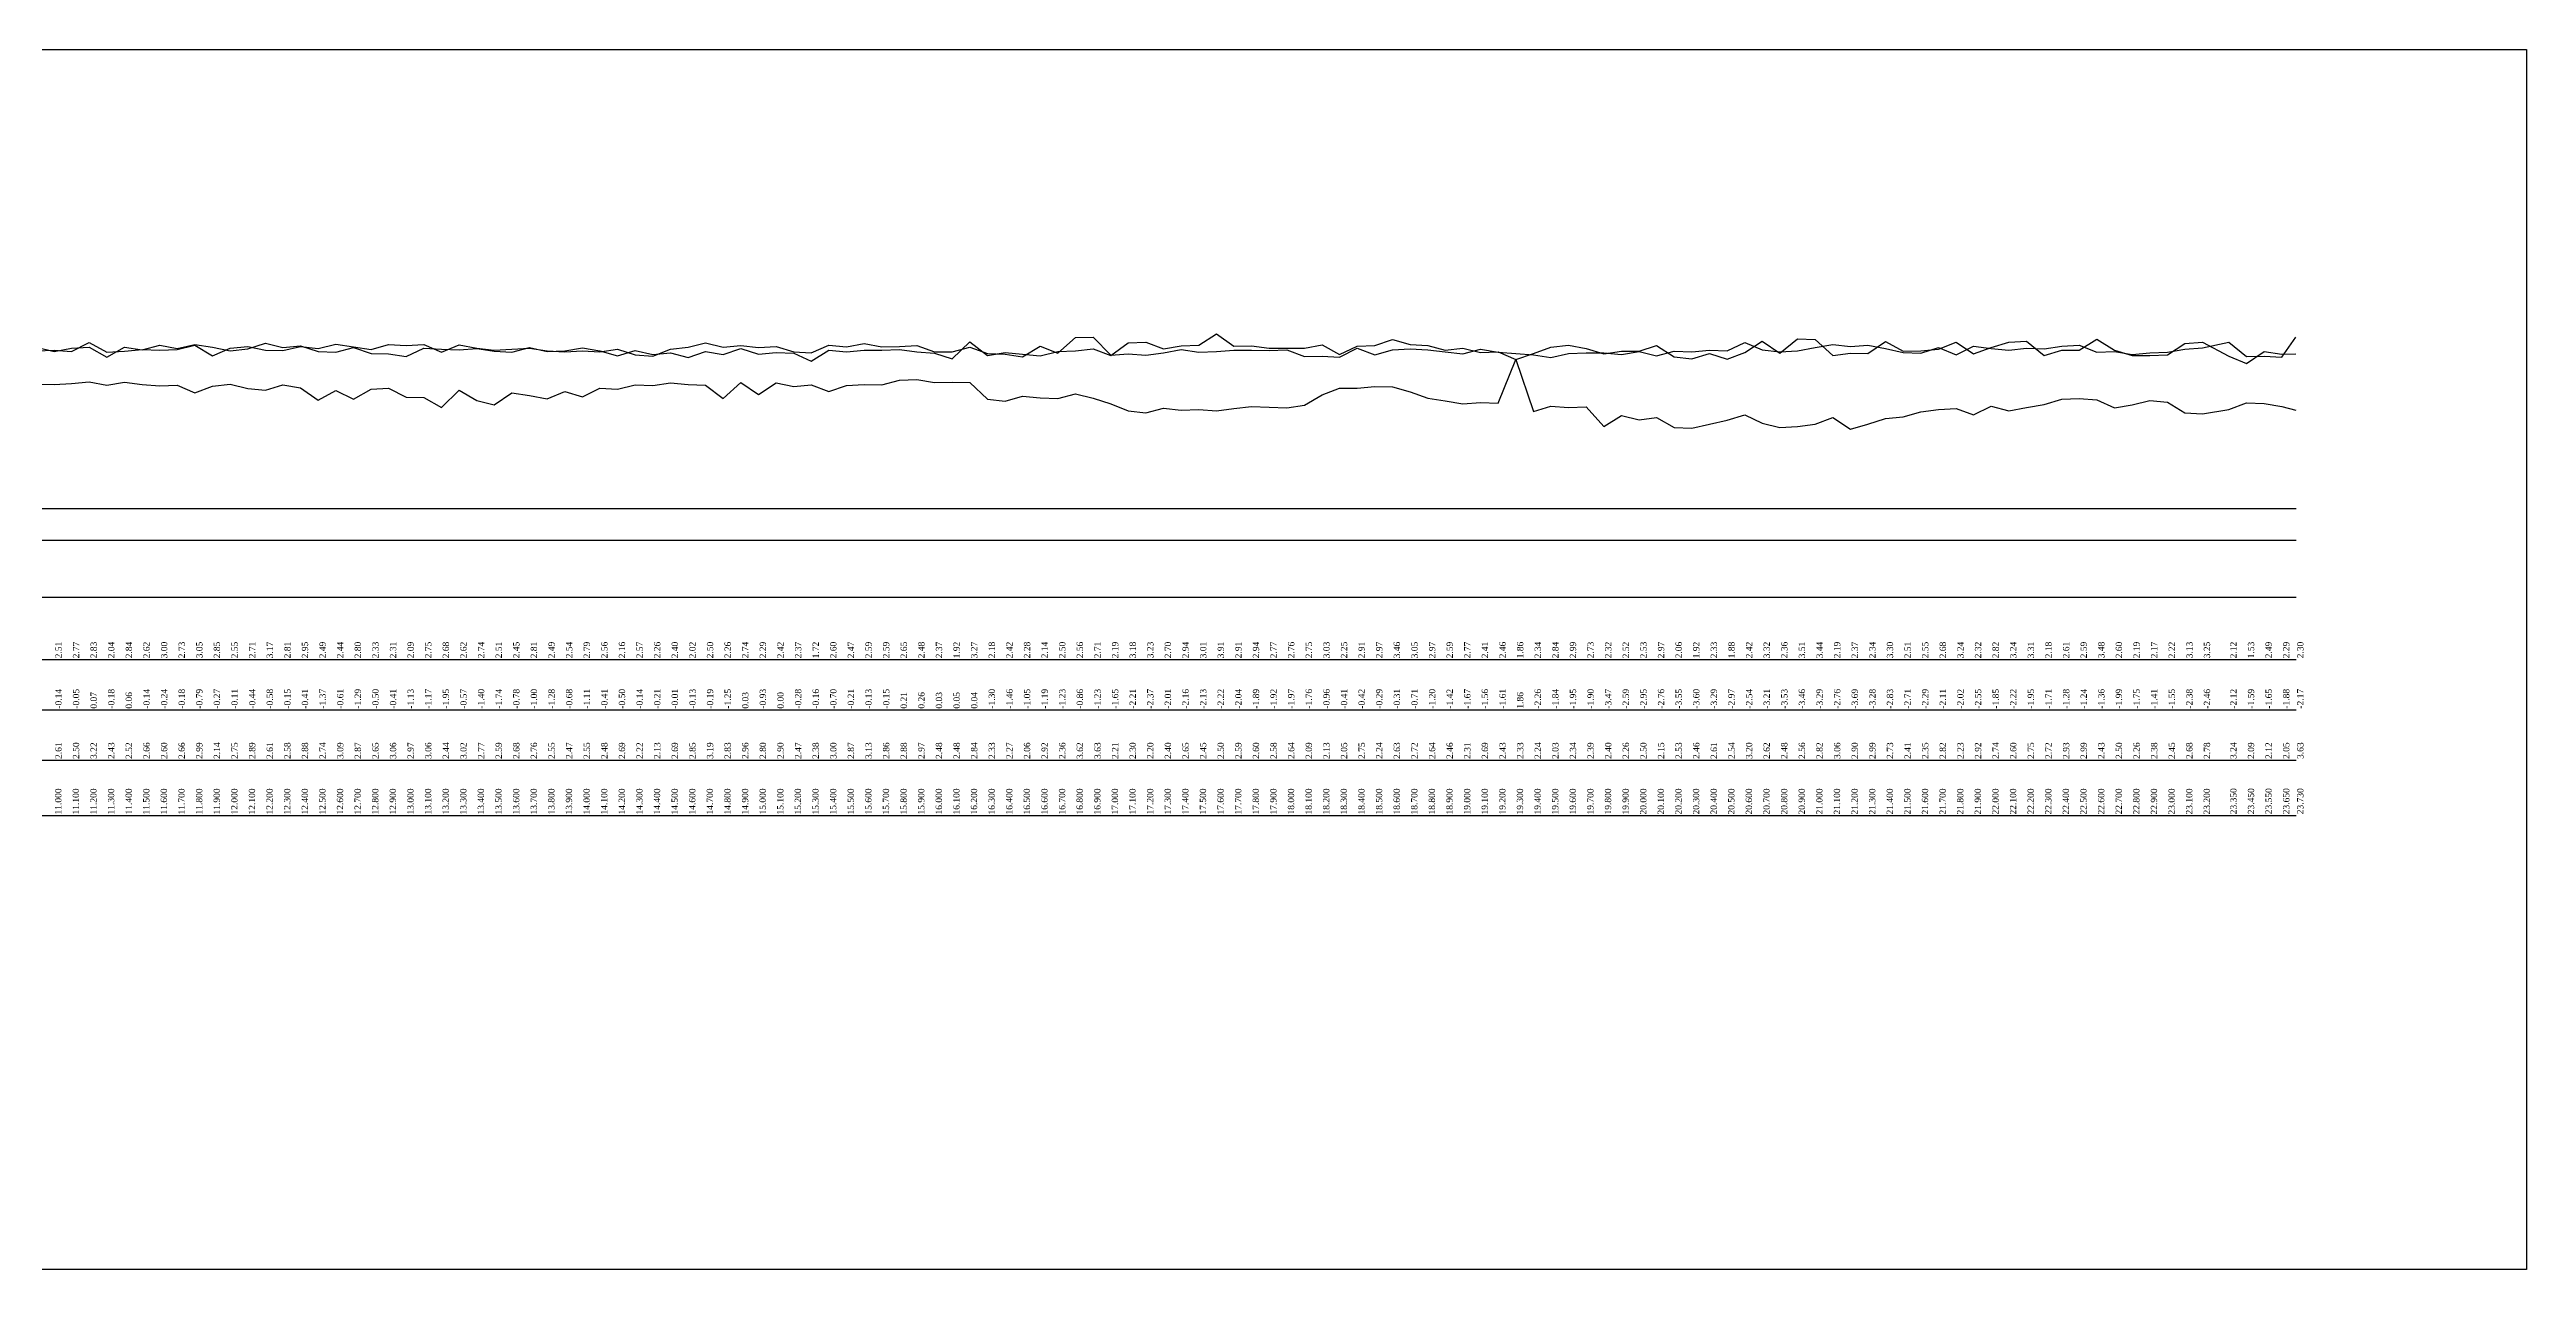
# Model space of a CAD drawing. Header units: metres. Extents: x -148477 to 168932, y -55673 to -2736.
# Drawn here: x 5907.2 to 6104.1, y -17434.8 to -17337.8 of the extents above; entities that cross this region are included whole.
import ezdxf

# ---------------------------------------------------------------- set-up
doc = ezdxf.new("R2010")
doc.units = ezdxf.units.M
doc.styles.add('liza', font='times.ttf', dxfattribs={"height": 2})

msp = doc.modelspace()

# ---------------------------------------------------------------- linework, layer by layer
at = {"color": 0, "lineweight": 30}
for p, q in [((5734.9025, -17374.3481), (6085.7377, -17374.3481)), ((5734.9025, -17376.8427), (6085.7377, -17376.8427)), ((5735.0968, -17381.3952), (6085.7377, -17381.3952)), ((5734.9025, -17398.7481), (6085.7377, -17398.7481))]:
    msp.add_line(p, q, dxfattribs=at)
at = {"lineweight": 30}
for p, q in [((5734.9025, -17386.3481), (6085.7377, -17386.3481)), ((5734.9025, -17390.3481), (6085.7377, -17390.3481)), ((5734.9025, -17394.3481), (6085.7377, -17394.3481))]:
    msp.add_line(p, q, dxfattribs=at)
at = {"color": 6, "linetype": 'Continuous', "lineweight": -3, "ltscale": 0.5}
msp.add_lwpolyline([(5710.049, -17337.8458), (6104.0573, -17337.8458), (6104.0573, -17434.8339), (5710.049, -17434.8339)], close=True, dxfattribs=at)
at = {"color": 2, "linetype": 'Continuous', "lineweight": -3, "ltscale": 0.5}
msp.add_lwpolyline([(5906.109, -17361.5181), (5907.509, -17361.8421), (5908.909, -17361.5781), (5910.309, -17361.5181), (5911.709, -17362.3081), (5913.109, -17361.5081), (5914.509, -17361.7281), (5915.909, -17361.3441), (5917.309, -17361.6181), (5918.709, -17361.2981), (5920.109, -17361.4981), (5921.509, -17361.7981), (5922.909, -17361.6381), (5924.309, -17361.1781), (5925.709, -17361.5391), (5927.109, -17361.3961), (5928.509, -17361.8581), (5929.909, -17361.9081), (5931.309, -17361.5481), (5932.709, -17362.0181), (5934.109, -17362.0381), (5935.509, -17362.2541), (5936.909, -17361.5981), (5938.309, -17361.6681), (5939.709, -17361.7281), (5941.109, -17361.6081), (5942.509, -17361.8381), (5943.909, -17361.8981), (5945.309, -17361.5381), (5946.709, -17361.8581), (5948.109, -17361.8081), (5949.509, -17361.5581), (5950.909, -17361.7881), (5952.309, -17362.1881), (5953.709, -17361.7781), (5955.109, -17362.0881), (5956.509, -17361.9481), (5957.909, -17362.3281), (5959.309, -17361.8481), (5960.709, -17362.0881), (5962.109, -17361.6081), (5963.509, -17362.0581), (5964.909, -17361.9281), (5966.309, -17361.9781), (5967.709, -17362.6281), (5969.109, -17361.7481), (5970.509, -17361.8781), (5971.909, -17361.7581), (5973.309, -17361.7581), (5974.709, -17361.6981), (5976.109, -17361.8681), (5977.509, -17361.9781), (5978.909, -17362.4281), (5980.309, -17361.0781), (5981.709, -17362.1681), (5983.109, -17361.9281), (5984.509, -17362.0681), (5985.909, -17362.2081), (5987.309, -17361.8481), (5988.709, -17361.7881), (5990.109, -17361.6381), (5991.509, -17362.1581), (5992.909, -17361.1681), (5994.309, -17361.1181), (5995.709, -17361.6481), (5997.109, -17361.4081), (5998.509, -17361.3381), (5999.909, -17360.4381), (6001.309, -17361.4381), (6002.709, -17361.4081), (6004.109, -17361.5781), (6005.509, -17361.5881), (6006.909, -17361.5981), (6008.309, -17361.3181), (6009.709, -17362.0981), (6011.109, -17361.4381), (6012.509, -17361.3781), (6013.909, -17360.8881), (6015.309, -17361.2981), (6016.709, -17361.3781), (6018.109, -17361.7581), (6019.509, -17361.5781), (6020.909, -17361.9381), (6022.309, -17361.8881), (6023.709, -17362.4881), (6025.109, -17362.0131), (6026.509, -17361.5081), (6027.909, -17361.3581), (6029.309, -17361.6181), (6030.709, -17362.0281), (6032.109, -17361.8281), (6033.509, -17361.8181), (6034.909, -17361.3781), (6036.309, -17362.2881), (6037.709, -17362.4281), (6039.109, -17362.0181), (6040.509, -17362.4681), (6041.909, -17361.9281), (6043.309, -17361.0281), (6044.709, -17361.9881), (6046.109, -17360.8381), (6047.509, -17360.9081), (6048.909, -17362.1581), (6050.309, -17361.9781), (6051.709, -17362.0081), (6053.109, -17361.0481), (6054.509, -17361.8381), (6055.909, -17361.7981), (6057.309, -17361.6681), (6058.709, -17361.1081), (6060.109, -17362.0281), (6061.509, -17361.5281), (6062.909, -17361.1081), (6064.309, -17361.0381), (6065.709, -17362.1681), (6067.109, -17361.7381), (6068.509, -17361.7581), (6069.909, -17360.8681), (6071.309, -17361.7481), (6072.709, -17362.1581), (6074.109, -17362.1781), (6075.509, -17362.1281), (6076.909, -17361.2181), (6078.309, -17361.0981), (6080.409, -17362.2281), (6081.809, -17362.8181), (6083.209, -17361.8581), (6084.609, -17362.0581), (6085.729, -17362.0481)], dxfattribs=at)
at = {"color": 6, "linetype": 'Continuous', "lineweight": -3, "ltscale": 0.5}
msp.add_lwpolyline([(5906.109, -17361.7881), (5907.509, -17361.7421), (5908.909, -17361.8481), (5910.309, -17361.1281), (5911.709, -17361.9181), (5913.109, -17361.8281), (5914.509, -17361.6881), (5915.909, -17361.7441), (5917.309, -17361.6881), (5918.709, -17361.3581), (5920.109, -17362.2081), (5921.509, -17361.5981), (5922.909, -17361.4581), (5924.309, -17361.7381), (5925.709, -17361.7681), (5927.109, -17361.4661), (5928.509, -17361.6081), (5929.909, -17361.2581), (5931.309, -17361.4781), (5932.709, -17361.6981), (5934.109, -17361.2881), (5935.509, -17361.3741), (5936.909, -17361.2881), (5938.309, -17361.9081), (5939.709, -17361.3281), (5941.109, -17361.5781), (5942.509, -17361.7581), (5943.909, -17361.6681), (5945.309, -17361.5881), (5946.709, -17361.7981), (5948.109, -17361.8781), (5949.509, -17361.7981), (5950.909, -17361.8681), (5952.309, -17361.6581), (5953.709, -17362.1281), (5955.109, -17362.2181), (5956.509, -17361.6581), (5957.909, -17361.4981), (5959.309, -17361.1581), (5960.709, -17361.5181), (5962.109, -17361.3881), (5963.509, -17361.5481), (5964.909, -17361.4481), (5966.309, -17361.8781), (5967.709, -17361.9681), (5969.109, -17361.3481), (5970.509, -17361.4781), (5971.909, -17361.2181), (5973.309, -17361.4881), (5974.709, -17361.4681), (5976.109, -17361.3781), (5977.509, -17361.8681), (5978.909, -17361.8681), (5980.309, -17361.5081), (5981.709, -17362.0181), (5983.109, -17362.0781), (5984.509, -17362.2881), (5985.909, -17361.4281), (5987.309, -17361.9881), (5988.709, -17360.7281), (5990.109, -17360.7181), (5991.509, -17362.1381), (5992.909, -17362.0481), (5994.309, -17362.1481), (5995.709, -17361.9481), (5997.109, -17361.6981), (5998.509, -17361.8981), (5999.909, -17361.8481), (6001.309, -17361.7581), (6002.709, -17361.7481), (6004.109, -17361.7681), (6005.509, -17361.7081), (6006.909, -17362.2581), (6008.309, -17362.2181), (6009.709, -17362.2981), (6011.109, -17361.5981), (6012.509, -17362.1081), (6013.909, -17361.7181), (6015.309, -17361.6281), (6016.709, -17361.7081), (6018.109, -17361.8881), (6019.509, -17362.0381), (6020.909, -17361.6581), (6022.309, -17361.9181), (6023.709, -17362.0181), (6025.109, -17362.1131), (6026.509, -17362.3181), (6027.909, -17362.0081), (6029.309, -17361.9581), (6030.709, -17361.9481), (6032.109, -17362.0881), (6033.509, -17361.8481), (6034.909, -17362.1981), (6036.309, -17361.8181), (6037.709, -17361.8881), (6039.109, -17361.7381), (6040.509, -17361.8081), (6041.909, -17361.1481), (6043.309, -17361.7281), (6044.709, -17361.8681), (6046.109, -17361.7881), (6047.509, -17361.5281), (6048.909, -17361.2881), (6050.309, -17361.4481), (6051.709, -17361.3581), (6053.109, -17361.6181), (6054.509, -17361.9381), (6055.909, -17361.9981), (6057.309, -17361.5281), (6058.709, -17362.1181), (6060.109, -17361.4281), (6061.509, -17361.6081), (6062.909, -17361.7481), (6064.309, -17361.5981), (6065.709, -17361.6281), (6067.109, -17361.4181), (6068.509, -17361.3581), (6069.909, -17361.9181), (6071.309, -17361.8481), (6072.709, -17362.0881), (6074.109, -17361.9681), (6075.509, -17361.8981), (6076.909, -17361.6681), (6078.309, -17361.5681), (6080.409, -17361.1081), (6081.809, -17362.2581), (6083.209, -17362.2281), (6084.609, -17362.2981), (6085.729, -17360.7181)], dxfattribs=at)
at = {"color": 4, "linetype": 'Continuous', "lineweight": -3, "ltscale": 0.5}
msp.add_lwpolyline([(5906.109, -17364.4511), (5907.509, -17364.4841), (5908.909, -17364.4031), (5910.309, -17364.2741), (5911.709, -17364.5251), (5913.109, -17364.2901), (5914.509, -17364.4861), (5915.909, -17364.5891), (5917.309, -17364.5281), (5918.709, -17365.1381), (5920.109, -17364.6221), (5921.509, -17364.4571), (5922.909, -17364.7861), (5924.309, -17364.9321), (5925.709, -17364.4971), (5927.109, -17364.7531), (5928.509, -17365.7161), (5929.909, -17364.9601), (5931.309, -17365.6421), (5932.709, -17364.8491), (5934.109, -17364.7551), (5935.509, -17365.4771), (5936.909, -17365.5141), (5938.309, -17366.2991), (5939.709, -17364.9181), (5941.109, -17365.7441), (5942.509, -17366.0931), (5943.909, -17365.1261), (5945.309, -17365.3511), (5946.709, -17365.6271), (5948.109, -17365.0291), (5949.509, -17365.4591), (5950.909, -17364.7581), (5952.309, -17364.8461), (5953.709, -17364.4911), (5955.109, -17364.5571), (5956.509, -17364.3551), (5957.909, -17364.4791), (5959.309, -17364.5341), (5960.709, -17365.5991), (5962.109, -17364.3191), (5963.509, -17365.2791), (5964.909, -17364.3461), (5966.309, -17364.6291), (5967.709, -17364.5061), (5969.109, -17365.0461), (5970.509, -17364.5591), (5971.909, -17364.4821), (5973.309, -17364.4971), (5974.709, -17364.1351), (5976.109, -17364.0841), (5977.509, -17364.3191), (5978.909, -17364.3031), (5980.309, -17364.3051), (5981.709, -17365.6431), (5983.109, -17365.8061), (5984.509, -17365.3961), (5985.909, -17365.5421), (5987.309, -17365.5811), (5988.709, -17365.2111), (5990.109, -17365.5741), (5991.509, -17366.0021), (5992.909, -17366.5611), (5994.309, -17366.7181), (5995.709, -17366.3631), (5997.109, -17366.5101), (5998.509, -17366.4751), (5999.909, -17366.5661), (6001.309, -17366.3911), (6002.709, -17366.2381), (6004.109, -17366.2681), (6005.509, -17366.3231), (6006.909, -17366.1091), (6008.309, -17365.3061), (6009.709, -17364.7621), (6011.109, -17364.7681), (6012.509, -17364.6341), (6013.909, -17364.6591), (6015.309, -17365.0561), (6016.709, -17365.5501), (6018.109, -17365.7721), (6019.509, -17366.0151), (6020.909, -17365.9081), (6022.309, -17365.9531), (6023.709, -17362.4881), (6025.109, -17366.6131), (6026.509, -17366.1871), (6027.909, -17366.2981), (6029.309, -17366.2501), (6030.709, -17367.8201), (6032.109, -17366.9371), (6033.509, -17367.2981), (6034.909, -17367.1111), (6036.309, -17367.9011), (6037.709, -17367.9511), (6039.109, -17367.6401), (6040.509, -17367.3131), (6041.909, -17366.8921), (6043.309, -17367.5561), (6044.709, -17367.8831), (6046.109, -17367.8081), (6047.509, -17367.6371), (6048.909, -17367.1111), (6050.309, -17368.0391), (6051.709, -17367.6231), (6053.109, -17367.1811), (6054.509, -17367.0551), (6055.909, -17366.6411), (6057.309, -17366.4541), (6058.709, -17366.3721), (6060.109, -17366.8941), (6061.509, -17366.1951), (6062.909, -17366.5671), (6064.309, -17366.3031), (6065.709, -17366.0581), (6067.109, -17365.6301), (6068.509, -17365.5831), (6069.909, -17365.7081), (6071.309, -17366.3351), (6072.709, -17366.1021), (6074.109, -17365.7611), (6075.509, -17365.8941), (6076.909, -17366.7251), (6078.309, -17366.8121), (6080.409, -17366.4711), (6081.809, -17365.9401), (6083.209, -17365.9981), (6084.609, -17366.2291), (6085.729, -17366.5161)], dxfattribs=at)

# ---------------------------------------------------------------- texts
at = {"color": 6, "linetype": 'Continuous', "lineweight": -3, "ltscale": 0.5, "char_height": 0.5, "width": 2.15, "attachment_point": 1, "rotation": 90, "style": 'liza'}
for s, insert in [('2.51', (5907.609, -17386.2481)), ('2.77', (5909.009, -17386.2481)), ('2.83', (5910.409, -17386.2481)), ('2.04', (5911.809, -17386.2481)), ('2.84', (5913.209, -17386.2481)), ('2.62', (5914.609, -17386.2481)), ('3.00', (5916.009, -17386.2481)), ('2.73', (5917.409, -17386.2481)), ('3.05', (5918.809, -17386.2481)), ('2.85', (5920.209, -17386.2481)), ('2.55', (5921.609, -17386.2481)), ('2.71', (5923.009, -17386.2481)), ('3.17', (5924.409, -17386.2481)), ('2.81', (5925.809, -17386.2481)), ('2.95', (5927.209, -17386.2481)), ('2.49', (5928.609, -17386.2481)), ('2.44', (5930.009, -17386.2481)), ('2.80', (5931.409, -17386.2481)), ('2.33', (5932.809, -17386.2481)), ('2.31', (5934.209, -17386.2481)), ('2.09', (5935.609, -17386.2481)), ('2.75', (5937.009, -17386.2481)), ('2.68', (5938.409, -17386.2481)), ('2.62', (5939.809, -17386.2481)), ('2.74', (5941.209, -17386.2481)), ('2.51', (5942.609, -17386.2481)), ('2.45', (5944.009, -17386.2481)), ('2.81', (5945.409, -17386.2481)), ('2.49', (5946.809, -17386.2481)), ('2.54', (5948.209, -17386.2481)), ('2.79', (5949.609, -17386.2481)), ('2.56', (5951.009, -17386.2481)), ('2.16', (5952.409, -17386.2481)), ('2.57', (5953.809, -17386.2481)), ('2.26', (5955.209, -17386.2481)), ('2.40', (5956.609, -17386.2481)), ('2.02', (5958.009, -17386.2481)), ('2.50', (5959.409, -17386.2481)), ('2.26', (5960.809, -17386.2481)), ('2.74', (5962.209, -17386.2481)), ('2.29', (5963.609, -17386.2481)), ('2.42', (5965.009, -17386.2481)), ('2.37', (5966.409, -17386.2481)), ('1.72', (5967.809, -17386.2481)), ('2.60', (5969.209, -17386.2481)), ('2.47', (5970.609, -17386.2481)), ('2.59', (5972.009, -17386.2481)), ('2.59', (5973.409, -17386.2481)), ('2.65', (5974.809, -17386.2481)), ('2.48', (5976.209, -17386.2481)), ('2.37', (5977.609, -17386.2481)), ('1.92', (5979.009, -17386.2481)), ('3.27', (5980.409, -17386.2481)), ('2.18', (5981.809, -17386.2481)), ('2.42', (5983.209, -17386.2481)), ('2.28', (5984.609, -17386.2481)), ('2.14', (5986.009, -17386.2481)), ('2.50', (5987.409, -17386.2481)), ('2.56', (5988.809, -17386.2481)), ('2.71', (5990.209, -17386.2481)), ('2.19', (5991.609, -17386.2481)), ('3.18', (5993.009, -17386.2481)), ('3.23', (5994.409, -17386.2481)), ('2.70', (5995.809, -17386.2481)), ('2.94', (5997.209, -17386.2481)), ('3.01', (5998.609, -17386.2481)), ('3.91', (6000.009, -17386.2481)), ('2.91', (6001.409, -17386.2481)), ('2.94', (6002.809, -17386.2481)), ('2.77', (6004.209, -17386.2481)), ('2.76', (6005.609, -17386.2481)), ('2.75', (6007.009, -17386.2481)), ('3.03', (6008.409, -17386.2481)), ('2.25', (6009.809, -17386.2481)), ('2.91', (6011.209, -17386.2481)), ('2.97', (6012.609, -17386.2481)), ('3.46', (6014.009, -17386.2481)), ('3.05', (6015.409, -17386.2481)), ('2.97', (6016.809, -17386.2481)), ('2.59', (6018.209, -17386.2481)), ('2.77', (6019.609, -17386.2481)), ('2.41', (6021.009, -17386.2481)), ('2.46', (6022.409, -17386.2481)), ('1.86', (6023.809, -17386.2481)), ('2.34', (6025.209, -17386.2481)), ('2.84', (6026.609, -17386.2481)), ('2.99', (6028.009, -17386.2481)), ('2.73', (6029.409, -17386.2481)), ('2.32', (6030.809, -17386.2481)), ('2.52', (6032.209, -17386.2481)), ('2.53', (6033.609, -17386.2481)), ('2.97', (6035.009, -17386.2481)), ('2.06', (6036.409, -17386.2481)), ('1.92', (6037.809, -17386.2481)), ('2.33', (6039.209, -17386.2481)), ('1.88', (6040.609, -17386.2481)), ('2.42', (6042.009, -17386.2481)), ('3.32', (6043.409, -17386.2481)), ('2.36', (6044.809, -17386.2481)), ('3.51', (6046.209, -17386.2481)), ('3.44', (6047.609, -17386.2481)), ('2.19', (6049.009, -17386.2481)), ('2.37', (6050.409, -17386.2481)), ('2.34', (6051.809, -17386.2481)), ('3.30', (6053.209, -17386.2481)), ('2.51', (6054.609, -17386.2481)), ('2.55', (6056.009, -17386.2481)), ('2.68', (6057.409, -17386.2481)), ('3.24', (6058.809, -17386.2481)), ('2.32', (6060.209, -17386.2481)), ('2.82', (6061.609, -17386.2481)), ('3.24', (6063.009, -17386.2481)), ('3.31', (6064.409, -17386.2481)), ('2.18', (6065.809, -17386.2481)), ('2.61', (6067.209, -17386.2481)), ('2.59', (6068.609, -17386.2481)), ('3.48', (6070.009, -17386.2481)), ('2.60', (6071.409, -17386.2481)), ('2.19', (6072.809, -17386.2481)), ('2.17', (6074.209, -17386.2481)), ('2.22', (6075.609, -17386.2481)), ('3.13', (6077.009, -17386.2481)), ('3.25', (6078.409, -17386.2481)), ('2.12', (6080.509, -17386.2481)), ('1.53', (6081.909, -17386.2481)), ('2.49', (6083.309, -17386.2481)), ('2.29', (6084.709, -17386.2481)), ('2.30', (6085.829, -17386.2481)), ('-0.14', (5907.609, -17390.2481)), ('-0.05', (5909.009, -17390.2481)), ('0.07', (5910.409, -17390.2481)), ('-0.18', (5911.809, -17390.2481)), ('0.06', (5913.209, -17390.2481)), ('-0.14', (5914.609, -17390.2481)), ('-0.24', (5916.009, -17390.2481)), ('-0.18', (5917.409, -17390.2481)), ('-0.79', (5918.809, -17390.2481)), ('-0.27', (5920.209, -17390.2481)), ('-0.11', (5921.609, -17390.2481)), ('-0.44', (5923.009, -17390.2481)), ('-0.58', (5924.409, -17390.2481)), ('-0.15', (5925.809, -17390.2481)), ('-0.41', (5927.209, -17390.2481)), ('-1.37', (5928.609, -17390.2481)), ('-0.61', (5930.009, -17390.2481)), ('-1.29', (5931.409, -17390.2481)), ('-0.50', (5932.809, -17390.2481)), ('-0.41', (5934.209, -17390.2481)), ('-1.13', (5935.609, -17390.2481)), ('-1.17', (5937.009, -17390.2481)), ('-1.95', (5938.409, -17390.2481)), ('-0.57', (5939.809, -17390.2481)), ('-1.40', (5941.209, -17390.2481)), ('-1.74', (5942.609, -17390.2481)), ('-0.78', (5944.009, -17390.2481)), ('-1.00', (5945.409, -17390.2481)), ('-1.28', (5946.809, -17390.2481)), ('-0.68', (5948.209, -17390.2481)), ('-1.11', (5949.609, -17390.2481)), ('-0.41', (5951.009, -17390.2481)), ('-0.50', (5952.409, -17390.2481)), ('-0.14', (5953.809, -17390.2481)), ('-0.21', (5955.209, -17390.2481)), ('-0.01', (5956.609, -17390.2481)), ('-0.13', (5958.009, -17390.2481)), ('-0.19', (5959.409, -17390.2481)), ('-1.25', (5960.809, -17390.2481)), ('0.03', (5962.209, -17390.2481)), ('-0.93', (5963.609, -17390.2481)), ('0.00', (5965.009, -17390.2481)), ('-0.28', (5966.409, -17390.2481)), ('-0.16', (5967.809, -17390.2481)), ('-0.70', (5969.209, -17390.2481)), ('-0.21', (5970.609, -17390.2481)), ('-0.13', (5972.009, -17390.2481)), ('-0.15', (5973.409, -17390.2481)), ('0.21', (5974.809, -17390.2481)), ('0.26', (5976.209, -17390.2481)), ('0.03', (5977.609, -17390.2481)), ('0.05', (5979.009, -17390.2481)), ('0.04', (5980.409, -17390.2481)), ('-1.30', (5981.809, -17390.2481)), ('-1.46', (5983.209, -17390.2481)), ('-1.05', (5984.609, -17390.2481)), ('-1.19', (5986.009, -17390.2481)), ('-1.23', (5987.409, -17390.2481)), ('-0.86', (5988.809, -17390.2481)), ('-1.23', (5990.209, -17390.2481)), ('-1.65', (5991.609, -17390.2481)), ('-2.21', (5993.009, -17390.2481)), ('-2.37', (5994.409, -17390.2481)), ('-2.01', (5995.809, -17390.2481)), ('-2.16', (5997.209, -17390.2481)), ('-2.13', (5998.609, -17390.2481)), ('-2.22', (6000.009, -17390.2481)), ('-2.04', (6001.409, -17390.2481)), ('-1.89', (6002.809, -17390.2481)), ('-1.92', (6004.209, -17390.2481)), ('-1.97', (6005.609, -17390.2481)), ('-1.76', (6007.009, -17390.2481)), ('-0.96', (6008.409, -17390.2481)), ('-0.41', (6009.809, -17390.2481)), ('-0.42', (6011.209, -17390.2481)), ('-0.29', (6012.609, -17390.2481)), ('-0.31', (6014.009, -17390.2481)), ('-0.71', (6015.409, -17390.2481)), ('-1.20', (6016.809, -17390.2481)), ('-1.42', (6018.209, -17390.2481)), ('-1.67', (6019.609, -17390.2481)), ('-1.56', (6021.009, -17390.2481)), ('-1.61', (6022.409, -17390.2481)), ('1.86', (6023.809, -17390.2481)), ('-2.26', (6025.209, -17390.2481)), ('-1.84', (6026.609, -17390.2481)), ('-1.95', (6028.009, -17390.2481)), ('-1.90', (6029.409, -17390.2481)), ('-3.47', (6030.809, -17390.2481)), ('-2.59', (6032.209, -17390.2481)), ('-2.95', (6033.609, -17390.2481)), ('-2.76', (6035.009, -17390.2481)), ('-3.55', (6036.409, -17390.2481)), ('-3.60', (6037.809, -17390.2481)), ('-3.29', (6039.209, -17390.2481)), ('-2.97', (6040.609, -17390.2481)), ('-2.54', (6042.009, -17390.2481)), ('-3.21', (6043.409, -17390.2481)), ('-3.53', (6044.809, -17390.2481)), ('-3.46', (6046.209, -17390.2481)), ('-3.29', (6047.609, -17390.2481)), ('-2.76', (6049.009, -17390.2481)), ('-3.69', (6050.409, -17390.2481)), ('-3.28', (6051.809, -17390.2481)), ('-2.83', (6053.209, -17390.2481)), ('-2.71', (6054.609, -17390.2481)), ('-2.29', (6056.009, -17390.2481)), ('-2.11', (6057.409, -17390.2481)), ('-2.02', (6058.809, -17390.2481)), ('-2.55', (6060.209, -17390.2481)), ('-1.85', (6061.609, -17390.2481)), ('-2.22', (6063.009, -17390.2481)), ('-1.95', (6064.409, -17390.2481)), ('-1.71', (6065.809, -17390.2481)), ('-1.28', (6067.209, -17390.2481)), ('-1.24', (6068.609, -17390.2481)), ('-1.36', (6070.009, -17390.2481)), ('-1.99', (6071.409, -17390.2481)), ('-1.75', (6072.809, -17390.2481)), ('-1.41', (6074.209, -17390.2481)), ('-1.55', (6075.609, -17390.2481)), ('-2.38', (6077.009, -17390.2481)), ('-2.46', (6078.409, -17390.2481)), ('-2.12', (6080.509, -17390.2481)), ('-1.59', (6081.909, -17390.2481)), ('-1.65', (6083.309, -17390.2481)), ('-1.88', (6084.709, -17390.2481)), ('-2.17', (6085.829, -17390.2481)), ('2.61', (5907.609, -17394.2481)), ('2.50', (5909.009, -17394.2481)), ('3.22', (5910.409, -17394.2481)), ('2.43', (5911.809, -17394.2481)), ('2.52', (5913.209, -17394.2481)), ('2.66', (5914.609, -17394.2481)), ('2.60', (5916.009, -17394.2481)), ('2.66', (5917.409, -17394.2481)), ('2.99', (5918.809, -17394.2481)), ('2.14', (5920.209, -17394.2481)), ('2.75', (5921.609, -17394.2481)), ('2.89', (5923.009, -17394.2481)), ('2.61', (5924.409, -17394.2481)), ('2.58', (5925.809, -17394.2481)), ('2.88', (5927.209, -17394.2481)), ('2.74', (5928.609, -17394.2481)), ('3.09', (5930.009, -17394.2481)), ('2.87', (5931.409, -17394.2481)), ('2.65', (5932.809, -17394.2481)), ('3.06', (5934.209, -17394.2481)), ('2.97', (5935.609, -17394.2481)), ('3.06', (5937.009, -17394.2481)), ('2.44', (5938.409, -17394.2481)), ('3.02', (5939.809, -17394.2481)), ('2.77', (5941.209, -17394.2481)), ('2.59', (5942.609, -17394.2481)), ('2.68', (5944.009, -17394.2481)), ('2.76', (5945.409, -17394.2481)), ('2.55', (5946.809, -17394.2481)), ('2.47', (5948.209, -17394.2481)), ('2.55', (5949.609, -17394.2481)), ('2.48', (5951.009, -17394.2481)), ('2.69', (5952.409, -17394.2481)), ('2.22', (5953.809, -17394.2481)), ('2.13', (5955.209, -17394.2481)), ('2.69', (5956.609, -17394.2481)), ('2.85', (5958.009, -17394.2481)), ('3.19', (5959.409, -17394.2481)), ('2.83', (5960.809, -17394.2481)), ('2.96', (5962.209, -17394.2481)), ('2.80', (5963.609, -17394.2481)), ('2.90', (5965.009, -17394.2481)), ('2.47', (5966.409, -17394.2481)), ('2.38', (5967.809, -17394.2481)), ('3.00', (5969.209, -17394.2481)), ('2.87', (5970.609, -17394.2481)), ('3.13', (5972.009, -17394.2481)), ('2.86', (5973.409, -17394.2481)), ('2.88', (5974.809, -17394.2481)), ('2.97', (5976.209, -17394.2481)), ('2.48', (5977.609, -17394.2481)), ('2.48', (5979.009, -17394.2481)), ('2.84', (5980.409, -17394.2481)), ('2.33', (5981.809, -17394.2481)), ('2.27', (5983.209, -17394.2481)), ('2.06', (5984.609, -17394.2481)), ('2.92', (5986.009, -17394.2481)), ('2.36', (5987.409, -17394.2481)), ('3.62', (5988.809, -17394.2481)), ('3.63', (5990.209, -17394.2481)), ('2.21', (5991.609, -17394.2481)), ('2.30', (5993.009, -17394.2481)), ('2.20', (5994.409, -17394.2481)), ('2.40', (5995.809, -17394.2481)), ('2.65', (5997.209, -17394.2481)), ('2.45', (5998.609, -17394.2481)), ('2.50', (6000.009, -17394.2481)), ('2.59', (6001.409, -17394.2481)), ('2.60', (6002.809, -17394.2481)), ('2.58', (6004.209, -17394.2481)), ('2.64', (6005.609, -17394.2481)), ('2.09', (6007.009, -17394.2481)), ('2.13', (6008.409, -17394.2481)), ('2.05', (6009.809, -17394.2481)), ('2.75', (6011.209, -17394.2481)), ('2.24', (6012.609, -17394.2481)), ('2.63', (6014.009, -17394.2481)), ('2.72', (6015.409, -17394.2481)), ('2.64', (6016.809, -17394.2481)), ('2.46', (6018.209, -17394.2481)), ('2.31', (6019.609, -17394.2481)), ('2.69', (6021.009, -17394.2481)), ('2.43', (6022.409, -17394.2481)), ('2.33', (6023.809, -17394.2481)), ('2.24', (6025.209, -17394.2481)), ('2.03', (6026.609, -17394.2481)), ('2.34', (6028.009, -17394.2481)), ('2.39', (6029.409, -17394.2481)), ('2.40', (6030.809, -17394.2481)), ('2.26', (6032.209, -17394.2481)), ('2.50', (6033.609, -17394.2481)), ('2.15', (6035.009, -17394.2481)), ('2.53', (6036.409, -17394.2481)), ('2.46', (6037.809, -17394.2481)), ('2.61', (6039.209, -17394.2481)), ('2.54', (6040.609, -17394.2481)), ('3.20', (6042.009, -17394.2481)), ('2.62', (6043.409, -17394.2481)), ('2.48', (6044.809, -17394.2481)), ('2.56', (6046.209, -17394.2481)), ('2.82', (6047.609, -17394.2481)), ('3.06', (6049.009, -17394.2481)), ('2.90', (6050.409, -17394.2481)), ('2.99', (6051.809, -17394.2481)), ('2.73', (6053.209, -17394.2481)), ('2.41', (6054.609, -17394.2481)), ('2.35', (6056.009, -17394.2481)), ('2.82', (6057.409, -17394.2481)), ('2.23', (6058.809, -17394.2481)), ('2.92', (6060.209, -17394.2481)), ('2.74', (6061.609, -17394.2481)), ('2.60', (6063.009, -17394.2481)), ('2.75', (6064.409, -17394.2481)), ('2.72', (6065.809, -17394.2481)), ('2.93', (6067.209, -17394.2481)), ('2.99', (6068.609, -17394.2481)), ('2.43', (6070.009, -17394.2481)), ('2.50', (6071.409, -17394.2481)), ('2.26', (6072.809, -17394.2481)), ('2.38', (6074.209, -17394.2481)), ('2.45', (6075.609, -17394.2481)), ('2.68', (6077.009, -17394.2481)), ('2.78', (6078.409, -17394.2481)), ('3.24', (6080.509, -17394.2481)), ('2.09', (6081.909, -17394.2481)), ('2.12', (6083.309, -17394.2481)), ('2.05', (6084.709, -17394.2481)), ('3.63', (6085.829, -17394.2481)), ('11.000', (5907.5945, -17398.6665)), ('11.100', (5908.9945, -17398.6665)), ('11.200', (5910.3945, -17398.6665)), ('11.300', (5911.7945, -17398.6665)), ('11.400', (5913.1945, -17398.6665)), ('11.500', (5914.5945, -17398.6665)), ('11.600', (5915.9945, -17398.6665)), ('11.700', (5917.3945, -17398.6665)), ('11.800', (5918.7945, -17398.6665)), ('11.900', (5920.1945, -17398.6665)), ('12.000', (5921.5945, -17398.6665)), ('12.100', (5922.9945, -17398.6665)), ('12.200', (5924.3945, -17398.6665)), ('12.300', (5925.7945, -17398.6665)), ('12.400', (5927.1945, -17398.6665)), ('12.500', (5928.5945, -17398.6665)), ('12.600', (5929.9945, -17398.6665)), ('12.700', (5931.3945, -17398.6665)), ('12.800', (5932.7945, -17398.6665)), ('12.900', (5934.1945, -17398.6665)), ('13.000', (5935.5945, -17398.6665)), ('13.100', (5936.9945, -17398.6665)), ('13.200', (5938.3945, -17398.6665)), ('13.300', (5939.7945, -17398.6665)), ('13.400', (5941.1945, -17398.6665)), ('13.500', (5942.5945, -17398.6665)), ('13.600', (5943.9945, -17398.6665)), ('13.700', (5945.3945, -17398.6665)), ('13.800', (5946.7945, -17398.6665)), ('13.900', (5948.1945, -17398.6665)), ('14.000', (5949.5945, -17398.6665)), ('14.100', (5950.9945, -17398.6665)), ('14.200', (5952.3945, -17398.6665)), ('14.300', (5953.7945, -17398.6665)), ('14.400', (5955.1945, -17398.6665)), ('14.500', (5956.5945, -17398.6665)), ('14.600', (5957.9945, -17398.6665)), ('14.700', (5959.3945, -17398.6665)), ('14.800', (5960.7945, -17398.6665)), ('14.900', (5962.1945, -17398.6665)), ('15.000', (5963.5945, -17398.6665)), ('15.100', (5964.9945, -17398.6665)), ('15.200', (5966.3945, -17398.6665)), ('15.300', (5967.7945, -17398.6665)), ('15.400', (5969.1945, -17398.6665)), ('15.500', (5970.5945, -17398.6665)), ('15.600', (5971.9945, -17398.6665)), ('15.700', (5973.3945, -17398.6665)), ('15.800', (5974.7945, -17398.6665)), ('15.900', (5976.1945, -17398.6665)), ('16.000', (5977.5945, -17398.6665)), ('16.100', (5978.9945, -17398.6665)), ('16.200', (5980.3945, -17398.6665)), ('16.300', (5981.7945, -17398.6665)), ('16.400', (5983.1945, -17398.6665)), ('16.500', (5984.5945, -17398.6665)), ('16.600', (5985.9945, -17398.6665)), ('16.700', (5987.3945, -17398.6665)), ('16.800', (5988.7945, -17398.6665)), ('16.900', (5990.1945, -17398.6665)), ('17.000', (5991.5945, -17398.6665)), ('17.100', (5992.9945, -17398.6665)), ('17.200', (5994.3945, -17398.6665)), ('17.300', (5995.7945, -17398.6665)), ('17.400', (5997.1945, -17398.6665)), ('17.500', (5998.5945, -17398.6665)), ('17.600', (5999.9945, -17398.6665)), ('17.700', (6001.3945, -17398.6665)), ('17.800', (6002.7945, -17398.6665)), ('17.900', (6004.1945, -17398.6665)), ('18.000', (6005.5945, -17398.6665)), ('18.100', (6006.9945, -17398.6665)), ('18.200', (6008.3945, -17398.6665)), ('18.300', (6009.7945, -17398.6665)), ('\\pt0.5;18.400', (6011.1945, -17398.6665)), ('18.500', (6012.5945, -17398.6665)), ('18.600', (6013.9945, -17398.6665)), ('18.700', (6015.3945, -17398.6665)), ('18.800', (6016.7945, -17398.6665)), ('18.900', (6018.1945, -17398.6665)), ('19.000', (6019.5945, -17398.6665)), ('19.100', (6020.9945, -17398.6665)), ('19.200', (6022.3945, -17398.6665)), ('19.300', (6023.7945, -17398.6665)), ('19.400', (6025.1945, -17398.6665)), ('19.500', (6026.5945, -17398.6665)), ('19.600', (6027.9945, -17398.6665)), ('19.700', (6029.3945, -17398.6665)), ('19.800', (6030.7945, -17398.6665)), ('19.900', (6032.1945, -17398.6665)), ('20.000', (6033.5945, -17398.6665)), ('20.100', (6034.9945, -17398.6665)), ('20.200', (6036.3945, -17398.6665)), ('20.300', (6037.7945, -17398.6665)), ('20.400', (6039.1945, -17398.6665)), ('20.500', (6040.5945, -17398.6665)), ('20.600', (6041.9945, -17398.6665)), ('20.700', (6043.3945, -17398.6665)), ('20.800', (6044.7945, -17398.6665)), ('20.900', (6046.1945, -17398.6665)), ('21.000', (6047.5945, -17398.6665)), ('21.100', (6048.9945, -17398.6665)), ('21.200', (6050.3945, -17398.6665)), ('21.300', (6051.7945, -17398.6665)), ('21.400', (6053.1945, -17398.6665)), ('21.500', (6054.5945, -17398.6665)), ('21.600', (6055.9945, -17398.6665)), ('21.700', (6057.3945, -17398.6665)), ('21.800', (6058.7945, -17398.6665)), ('21.900', (6060.1945, -17398.6665)), ('22.000', (6061.5945, -17398.6665)), ('22.100', (6062.9945, -17398.6665)), ('22.200', (6064.3945, -17398.6665)), ('22.300', (6065.7945, -17398.6665)), ('22.400', (6067.1945, -17398.6665)), ('22.500', (6068.5945, -17398.6665)), ('22.600', (6069.9945, -17398.6665)), ('22.700', (6071.3945, -17398.6665)), ('22.800', (6072.7945, -17398.6665)), ('22.900', (6074.1945, -17398.6665)), ('23.000', (6075.5945, -17398.6665)), ('23.100', (6076.9945, -17398.6665)), ('23.200', (6078.3945, -17398.6665)), ('23.350', (6080.5087, -17398.6474)), ('23.450', (6081.9087, -17398.6474)), ('23.550', (6083.3087, -17398.6474)), ('23.650', (6084.7087, -17398.6474)), ('23.730', (6085.8287, -17398.6474))]:
    msp.add_mtext(s, dxfattribs=dict(at, insert=insert))

doc.saveas('drawing.dxf')
